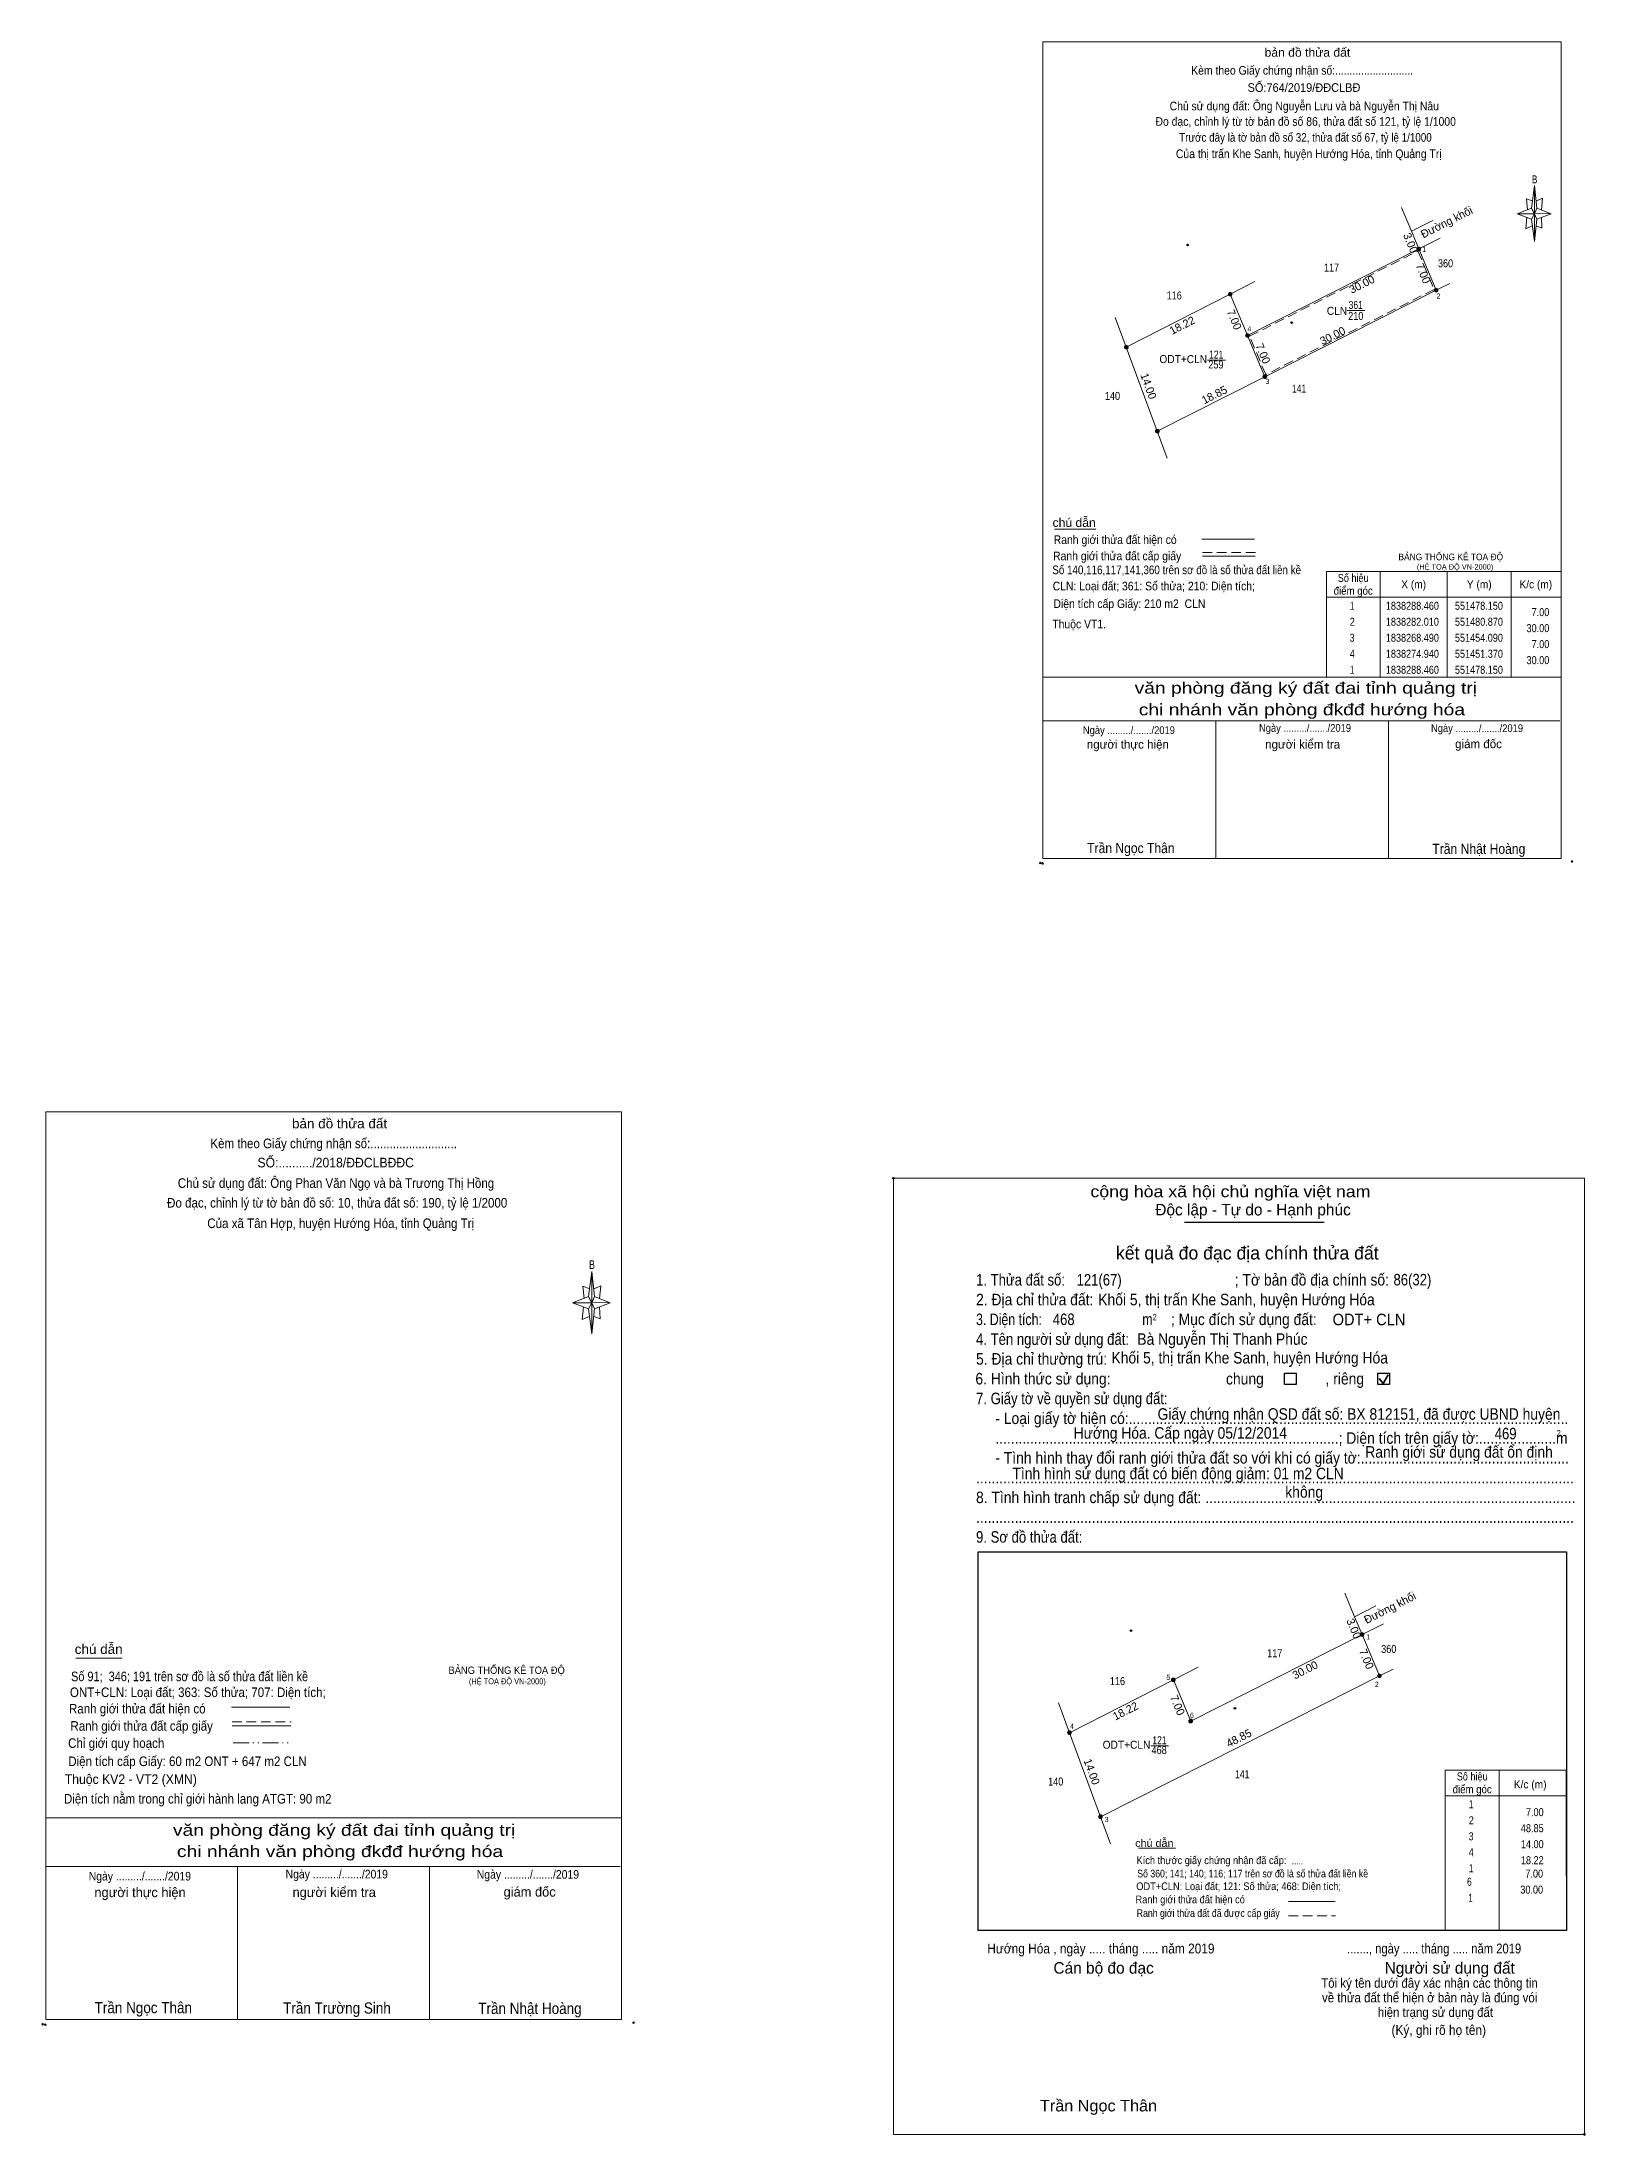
# Model space of a CAD drawing. Header units: metres. Extents: x 551026 to 551491, y 1838157 to 1838484.
# Drawn here: x 551026 to 551267.2, y 1838157.1 to 1838484.3 of the extents above; entities that cross this region are included whole.
import ezdxf
from ezdxf.enums import TextEntityAlignment as Align

# ---------------------------------------------------------------- set-up
doc = ezdxf.new("R2010")
doc.units = ezdxf.units.M
doc.header["$LTSCALE"] = 0.5
doc.header["$PDMODE"] = 32
doc.header["$PDSIZE"] = 0.25
doc.linetypes.add('DASH_DOUBLE_DOT', pattern=[9.2, 5, -1.2, 0.3, -1.2, 0.3, -1.2])
doc.linetypes.add('MEDIUM_DASHED', pattern=[4.5, 3, -1.5])
for name, color, linetype, lineweight in [('1', 7, 'Continuous', 13), ('10', 7, 'Continuous', 13), ('17', 7, 'Continuous', 13), ('2', 7, 'Continuous', 25), ('5', 7, 'Continuous', 13), ('50', 7, 'Continuous', 13), ('6', 7, 'Continuous', 13), ('63', 7, 'Continuous', 13)]:
    doc.layers.add(name, color=color, linetype=linetype, lineweight=lineweight)
doc.layers.add('13', color=7, linetype='Continuous')

msp = doc.modelspace()

# ---------------------------------------------------------------- hatches: boundary and pattern name
at = {"layer": '63'}
for points in [[(551241.51, 1838451.97, 1), (551240.91, 1838451.97, 1)], [(551212.02, 1838444.9, 1), (551211.42, 1838444.9, 1)], [(551244.23, 1838445.52, 1), (551243.63, 1838445.52, 1)], [(551195.78, 1838436.63, 1), (551195.18, 1838436.63, 1)], [(551214.73, 1838438.45, 1), (551214.13, 1838438.45, 1)], [(551217.45, 1838432, 1), (551216.85, 1838432, 1)], [(551200.63, 1838423.5, 1), (551200.03, 1838423.5, 1)], [(551232.64, 1838235.47, 1), (551232.04, 1838235.47, 1)], [(551203.15, 1838228.4, 1), (551202.55, 1838228.4, 1)], [(551235.36, 1838229.02, 1), (551234.76, 1838229.02, 1)], [(551205.86, 1838221.95, 1), (551205.26, 1838221.95, 1)], [(551186.91, 1838220.13, 1), (551186.31, 1838220.13, 1)], [(551191.76, 1838207, 1), (551191.16, 1838207, 1)]]:
    msp.add_hatch(color=256, dxfattribs=at).paths.add_polyline_path(points)

# ---------------------------------------------------------------- linework, layer by layer
at = {"layer": '1'}
msp.add_lwpolyline([(551241.21, 1838451.97), (551243.93, 1838445.52), (551217.15, 1838432), (551214.43, 1838438.45)], dxfattribs=at)
at = {"layer": '1', "linetype": 'MEDIUM_DASHED'}
msp.add_lwpolyline([(551241.08, 1838451.63), (551243.61, 1838445.64), (551217.28, 1838432.34), (551214.75, 1838438.33)], close=True, dxfattribs=at)
at = {"layer": '1'}
msp.add_lwpolyline([(551211.72, 1838444.9), (551214.43, 1838438.45), (551217.15, 1838432), (551200.33, 1838423.5), (551195.48, 1838436.63)], close=True, dxfattribs=at)
at = {"layer": '10'}
for p, q in [((551240.05, 1838454.74), (551243.39, 1838456.43)), ((551241.21, 1838451.97), (551244.55, 1838453.66)), ((551214.43, 1838438.45), (551241.21, 1838451.97)), ((551241.21, 1838451.97), (551243.93, 1838445.52)), ((551211.72, 1838444.9), (551215.6, 1838446.86)), ((551195.48, 1838436.63), (551211.72, 1838444.9)), ((551193.77, 1838441.28), (551195.48, 1838436.63)), ((551195.48, 1838436.63), (551200.33, 1838423.5)), ((551217.15, 1838432), (551200.33, 1838423.5)), ((551201.89, 1838419.29), (551200.33, 1838423.5)), ((551231.18, 1838238.24), (551234.52, 1838239.93)), ((551232.34, 1838235.47), (551235.68, 1838237.16)), ((551205.56, 1838221.95), (551232.34, 1838235.47)), ((551232.34, 1838235.47), (551235.06, 1838229.02)), ((551202.85, 1838228.4), (551206.73, 1838230.36)), ((551186.61, 1838220.13), (551202.85, 1838228.4)), ((551202.85, 1838228.4), (551205.56, 1838221.95)), ((551184.9, 1838224.78), (551186.61, 1838220.13)), ((551186.61, 1838220.13), (551191.46, 1838207)), ((551208.28, 1838215.5), (551191.46, 1838207)), ((551193.02, 1838202.79), (551191.46, 1838207))]:
    msp.add_line(p, q, dxfattribs=at)
for points in [[(551238.5, 1838458.42), (551240.05, 1838454.74), (551241.21, 1838451.97)], [(551246.07, 1838446.55), (551243.93, 1838445.52), (551217.15, 1838432)], [(551211.72, 1838444.9), (551214.43, 1838438.45), (551217.15, 1838432)], [(551229.63, 1838241.92), (551231.18, 1838238.24), (551232.34, 1838235.47)], [(551237.2, 1838230.05), (551235.06, 1838229.02), (551208.28, 1838215.5)]]:
    msp.add_lwpolyline(points, dxfattribs=at)
at = {"layer": '13'}
for p in [(551205.08, 1838452.57), (551221.33, 1838440.45), (551196.21, 1838236.07), (551212.46, 1838223.95)]:
    msp.add_point(p, dxfattribs=at)
at = {"layer": '17'}
for p, q in [((551184.24, 1838408.17), (551190.75, 1838408.17)), ((551031.3, 1838231.76), (551038.54, 1838231.76)), ((551197.39, 1838202.1), (551203.19, 1838202.1))]:
    msp.add_line(p, q, dxfattribs=at)
at = {"layer": '2'}
for p, q in [((551204.58, 1838299.91), (551226.42, 1838299.91)), ((551172.33, 1838248.39), (551264.28, 1838248.39)), ((551264.28, 1838248.39), (551264.28, 1838189.21))]:
    msp.add_line(p, q, dxfattribs=at)
at = {"layer": '2', "lineweight": 35}
for p, q in [((551235.04, 1838275.49), (551235.65, 1838274.69)), ((551235.65, 1838274.69), (551236.4, 1838276.03))]:
    msp.add_line(p, q, dxfattribs=at)
at = {"layer": '2', "lineweight": 13}
msp.add_lwpolyline([(551159.09, 1838306.76), (551267.09, 1838306.76), (551267.09, 1838157.37), (551159.09, 1838157.37)], close=True, dxfattribs=at)
at = {"layer": '2'}
for points in [[(551220.21, 1838276.29), (551222.06, 1838276.29), (551222.06, 1838274.56), (551220.21, 1838274.56)], [(551234.8, 1838276.29), (551236.65, 1838276.29), (551236.65, 1838274.56), (551234.8, 1838274.56)]]:
    msp.add_lwpolyline(points, close=True, dxfattribs=at)
msp.add_lwpolyline([(551264.28, 1838189.21), (551172.33, 1838189.21), (551172.33, 1838248.39)], dxfattribs=at)
for p in [(551159.09, 1838306.76), (551267.09, 1838157.37)]:
    msp.add_point(p, dxfattribs=at)
at = {"layer": '5'}
for p, q in [((551258.84, 1838458.35), (551259.29, 1838461.86)), ((551258.84, 1838456.64), (551256.59, 1838457.45)), ((551259.65, 1838456.64), (551259.29, 1838453.13)), ((551259.65, 1838458.35), (551261.9, 1838457.45)), ((551260.37, 1838456.91), (551260.46, 1838455.2)), ((551260.46, 1838455.2), (551259.56, 1838455.56)), ((551182.46, 1838385.06), (551263.46, 1838385.06)), ((551182.46, 1838378.22), (551263.28, 1838378.22)), ((551182.46, 1838378.22), (551263.28, 1838378.22)), ((551182.46, 1838378.22), (551263.28, 1838378.22)), ((551209.46, 1838356.7), (551209.46, 1838378.22)), ((551236.46, 1838356.7), (551236.46, 1838378.22)), ((551111.43, 1838288.28), (551111.93, 1838292.18)), ((551111.43, 1838286.38), (551108.93, 1838287.28)), ((551112.33, 1838286.38), (551111.93, 1838282.48)), ((551112.33, 1838288.28), (551114.83, 1838287.28)), ((551113.13, 1838286.68), (551113.23, 1838284.78)), ((551113.23, 1838284.78), (551112.23, 1838285.18)), ((551026.56, 1838206.84), (551116.56, 1838206.84)), ((551026.56, 1838199.24), (551116.36, 1838199.24)), ((551026.56, 1838199.24), (551116.36, 1838199.24)), ((551026.56, 1838199.24), (551116.36, 1838199.24)), ((551056.56, 1838175.34), (551056.56, 1838199.24)), ((551086.56, 1838175.34), (551086.56, 1838199.24))]:
    msp.add_line(p, q, dxfattribs=at)
for points in [[(551182.46, 1838484.32), (551263.46, 1838484.32), (551263.46, 1838356.7), (551182.46, 1838356.7)], [(551259.29, 1838461.86), (551259.65, 1838458.35), (551259.29, 1838457.45)], [(551259.29, 1838457.45), (551256.59, 1838457.45), (551258.84, 1838458.35), (551259.65, 1838456.64), (551261.9, 1838457.45), (551259.29, 1838457.54)], [(551259.29, 1838457.45), (551259.29, 1838453.13), (551258.84, 1838456.64)], [(551026.56, 1838317.14), (551116.56, 1838317.14), (551116.56, 1838175.34), (551026.56, 1838175.34)], [(551111.93, 1838292.18), (551112.33, 1838288.28), (551111.93, 1838287.28)], [(551111.93, 1838287.28), (551108.93, 1838287.28), (551111.43, 1838288.28), (551112.33, 1838286.38), (551114.83, 1838287.28), (551111.93, 1838287.38)], [(551111.93, 1838287.28), (551111.93, 1838282.48), (551111.43, 1838286.38)]]:
    msp.add_lwpolyline(points, close=True, dxfattribs=at)
for points in [[(551259.02, 1838459.43), (551258.03, 1838459.79), (551258.21, 1838458.08)], [(551259.56, 1838459.43), (551260.55, 1838459.88), (551260.37, 1838458.08)], [(551259.29, 1838457.45), (551258.84, 1838458.35), (551256.59, 1838457.45)], [(551258.12, 1838456.91), (551257.94, 1838455.11), (551258.93, 1838455.56)], [(551259.29, 1838457.45), (551259.65, 1838456.64), (551261.9, 1838457.45)], [(551263.46, 1838356.7), (551182.46, 1838356.7), (551182.46, 1838378.22)], [(551111.63, 1838289.48), (551110.53, 1838289.88), (551110.73, 1838287.98)], [(551112.23, 1838289.48), (551113.33, 1838289.98), (551113.13, 1838287.98)], [(551111.93, 1838287.28), (551111.43, 1838288.28), (551108.93, 1838287.28)], [(551110.63, 1838286.68), (551110.43, 1838284.68), (551111.53, 1838285.18)], [(551111.93, 1838287.28), (551112.33, 1838286.38), (551114.83, 1838287.28)], [(551116.56, 1838175.34), (551026.56, 1838175.34), (551026.56, 1838199.24)]]:
    msp.add_lwpolyline(points, dxfattribs=at)
for p in [(551182.04, 1838356.01), (551182.4, 1838355.95), (551026.09, 1838174.58), (551026.49, 1838174.5)]:
    msp.add_point(p, dxfattribs=at)
at = {"layer": '50'}
msp.add_line((551208.19, 1838434.57), (551210.98, 1838434.57), dxfattribs=at)
at = {"layer": '6'}
for p, q in [((551207.28, 1838406.6), (551215.51, 1838406.6)), ((551207.41, 1838403.96), (551215.63, 1838403.96)), ((551055.59, 1838224.12), (551064.73, 1838224.12)), ((551055.73, 1838221.2), (551064.87, 1838221.2)), ((551220.84, 1838193.78), (551228.15, 1838193.78))]:
    msp.add_line(p, q, dxfattribs=at)
at = {"layer": '6', "linetype": 'MEDIUM_DASHED'}
for p, q in [((551207.41, 1838404.52), (551215.69, 1838404.52)), ((551055.73, 1838221.82), (551064.93, 1838221.82)), ((551220.83, 1838191.52), (551228.19, 1838191.52))]:
    msp.add_line(p, q, dxfattribs=at)
at = {"layer": '6'}
for p in [(551265.17, 1838356.26), (551118.46, 1838174.84)]:
    msp.add_point(p, dxfattribs=at)
at = {"layer": '63'}
for p, q in [((551230.01, 1838442.33), (551232.8, 1838442.33)), ((551235.16, 1838401.56), (551235.16, 1838385.06)), ((551245.66, 1838401.56), (551245.66, 1838385.06)), ((551255.66, 1838401.56), (551255.66, 1838385.06)), ((551226.76, 1838397.56), (551263.46, 1838397.56)), ((551199.32, 1838218.07), (551202.11, 1838218.07)), ((551253.76, 1838214.29), (551253.76, 1838189.21)), ((551264.26, 1838214.29), (551264.26, 1838197.79)), ((551245.36, 1838210.29), (551264.26, 1838210.29))]:
    msp.add_line(p, q, dxfattribs=at)
at = {"layer": '63', "linetype": 'DASH_DOUBLE_DOT'}
msp.add_line((551055.86, 1838218.56), (551065.06, 1838218.56), dxfattribs=at)
at = {"layer": '63'}
msp.add_lwpolyline([(551226.76, 1838401.56), (551263.46, 1838401.56), (551263.46, 1838385.06), (551226.76, 1838385.06)], close=True, dxfattribs=at)
msp.add_lwpolyline([(551245.36, 1838189.21), (551245.36, 1838214.29), (551264.26, 1838214.29)], dxfattribs=at)
for centre in [(551241.21, 1838451.97), (551211.72, 1838444.9), (551243.93, 1838445.52), (551195.48, 1838436.63), (551214.43, 1838438.45), (551217.15, 1838432), (551200.33, 1838423.5), (551232.34, 1838235.47), (551202.85, 1838228.4), (551235.06, 1838229.02), (551205.56, 1838221.95), (551186.61, 1838220.13), (551191.46, 1838207)]:
    msp.add_circle(centre, 0.3, dxfattribs=at)

# ---------------------------------------------------------------- texts
at = {"layer": '1'}
for s, width, p in [('361', 0.8, (551231.36, 1838442.59)), ('CLN', 0.95, (551228.425, 1838441.67)), ('210', 0.85, (551231.36, 1838440.88)), ('ODT+CLN', 0.95, (551195.52, 1838217.63)), ('468', 0.85, (551200.625, 1838216.79)), ('121', 0.8, (551200.67, 1838218.33))]:
    msp.add_text(s, height=1.25, dxfattribs=dict(at, width=width)).set_placement(p, align=Align.CENTER)
for s, height, width, p in [('BẢNG THỐNG KÊ TOẠ ĐỘ ', 1.035, 0.95, (551238.03, 1838403.33)), ('(HỆ TOẠ ĐỘ VN-2000)', 0.837, 0.9, (551240.91, 1838401.87)), ('BẢNG THỐNG KÊ TOẠ ĐỘ ', 1.15, 0.95, (551089.53, 1838229.32)), ('(HỆ TOẠ ĐỘ VN-2000)', 0.93, 0.9, (551092.73, 1838227.7))]:
    msp.add_text(s, height=height, dxfattribs=dict(at, width=width)).set_placement(p)
at = {"layer": '2'}
for s, height, width, p in [('cộng hòa xã hội chủ nghĩa việt nam', 1.803, 1.15, (551189.88, 1838303.8)), ('1. Thửa đất số:', 1.803, 0.85, (551172, 1838290)), ('121(67)', 1.8, 0.85, (551187.72, 1838290)), ('; Tờ bản đồ địa chính số:', 1.803, 0.9, (551212.45, 1838290)), ('86(32)', 1.8, 0.85, (551237.26, 1838290.02)), ('2. Địa chỉ thửa đất:', 1.803, 0.9, (551172, 1838286.91)), ('Khối 5, thị trấn Khe Sanh, huyện Hướng Hóa', 1.8, 0.9, (551191.11, 1838286.91)), ('4. Tên người sử dụng đất:', 1.803, 0.85, (551172, 1838280.73)), ('3. Diện tích:', 1.803, 0.8, (551172, 1838283.82)), ('468', 1.8, 0.85, (551184, 1838283.83)), ('Bà Nguyễn Thị Thanh Phúc', 1.8, 0.9, (551197.21, 1838280.74)), ('m', 1.803, 0.8, (551197.99, 1838283.82)), ('2', 1.03, 0.8, (551199.61, 1838284.54)), ('; Mục đích sử dụng đất:', 1.803, 0.9, (551202.46, 1838283.82)), ('ODT+ CLN', 1.8, 0.95, (551227.74, 1838283.8)), ('5. Địa chỉ thường trú:', 1.803, 0.9, (551172, 1838277.64)), ('Khối 5, thị trấn Khe Sanh, huyện Hướng Hóa', 1.8, 0.9, (551193.17, 1838277.82)), ('6. Hình thức sử dụng:', 1.803, 0.9, (551171.9, 1838274.54)), ('chung                , riêng', 1.803, 0.9, (551211.07, 1838274.54)), ('7. Giấy tờ về quyền sử dụng đất:', 1.803, 0.85, (551172, 1838271.46)), ('     - Loại giấy tờ hiện có:..................................................................................................................', 1.803, 0.9, (551172, 1838268.36)), ('Giấy chứng nhận QSD đất số: BX 812151, đã được UBND huyện', 1.8, 0.9, (551200.38, 1838269.03)), ('     .........................................................................................; Diện tích trên giấy tờ:....................m', 1.803, 0.9, (551172, 1838265.27)), ('Hướng Hóa. Cấp ngày 05/12/2014', 1.8, 0.9, (551187.26, 1838266.07)), ('469', 1.8, 0.85, (551253.08, 1838265.97)), ('2', 1.03, 0.8, (551262.76, 1838266.41)), ('     - Tình hình thay đổi ranh giới thửa đất so với khi có giấy tờ:......................................................', 1.803, 0.9, (551172, 1838262.18)), ('Ranh giới sử dụng đất ổn định', 1.805, 0.9, (551232.84, 1838263.1)), ('Tình hình sử dụng đất có biến động giảm: 01 m2 CLN', 1.8, 0.9, (551177.69, 1838259.74)), ('8. Tình hình tranh chấp sử dụng đất: ................................................................................................', 1.803, 0.9, (551172, 1838256)), ('...........................................................................................................................................................', 1.803, 0.9, (551172, 1838259.09)), ('không', 1.803, 0.9, (551220.34, 1838256.85)), ('9. Sơ đồ thửa đất:', 1.803, 0.85, (551172, 1838249.82)), ('...........................................................................................................................................................', 1.803, 0.9, (551172, 1838252.91)), ('Hướng Hóa , ngày ..... tháng ..... năm 2019', 1.544, 0.9, (551173.76, 1838185.64)), ('......., ngày ..... tháng ..... năm 2019', 1.544, 0.85, (551230, 1838185.64)), ('(Ký, ghi rõ họ tên)', 1.545, 0.9, (551236.94, 1838172.91)), ('Trần Ngọc Thân', 1.804, 1.05, (551181.99, 1838160.96))]:
    msp.add_text(s, height=height, dxfattribs=dict(at, width=width)).set_placement(p)
for s, p in [('Độc lập - Tự do - Hạnh phúc', (551200.02, 1838300.96)), ('Cán bộ đo đạc', (551184.1, 1838182.48)), ('Người sử dụng đất', (551235.87, 1838182.48))]:
    msp.add_text(s, height=1.803, dxfattribs=at).set_placement(p)
for s, height, p in [('kết quả đo đạc địa chính thửa đất', 2.061, (551214.405, 1838294.07)), ('.', 0.5152, (551267.0849, 1838157.1))]:
    msp.add_text(s, height=height, dxfattribs=at).set_placement(p, align=Align.CENTER)
for s, height, width, p in [('.....', 1, 0.95, (551222.235, 1838199.57)), ('Tôi ký tên dưới đây xác nhận các thông tin', 1.489, 0.9, (551242.885, 1838180.28)), ('về thửa đất thể hiện ở bản này là đúng vói', 1.489, 0.9, (551242.91, 1838178)), ('hiện trạng sử dụng đất', 1.489, 0.9, (551243.81, 1838175.72))]:
    msp.add_text(s, height=height, dxfattribs=dict(at, width=width)).set_placement(p, align=Align.CENTER)
at = {"layer": '5'}
for s, height, width, p in [('bản đồ thửa đất', 1.35, 1.05, (551223.805, 1838482)), ('Kèm theo Giấy chứng nhận số:...........................', 1.35, 0.9, (551222.975, 1838479.2)), ('SỐ:764/2019/ĐĐCLBĐ', 1.35, 0.95, (551223.265, 1838476.51)), ('Đo đạc, chỉnh lý từ tờ bản đồ số 86, thửa đất số 121, tỷ lệ 1/1000 ', 1.35, 0.9, (551223.76, 1838471.21)), ('Chủ sử dụng đất: Ông Nguyễn Lưu và bà Nguyễn Thị Nâu', 1.35, 0.9, (551223.31, 1838473.62)), ('Trước đây là tờ bản đồ số 32, thửa đất số 67, tỷ lệ 1/1000 ', 1.35, 0.85, (551223.71, 1838468.72)), ('Của thị trấn Khe Sanh, huyện Hướng Hóa, tỉnh Quảng Trị', 1.35, 0.9, (551224.01, 1838466.16)), ('B', 1.24, 0.75, (551259.325, 1838462.22)), ('văn phòng đăng ký đất đai tỉnh quảng trị', 1.8, 1.25, (551223.555, 1838382.48)), ('chi nhánh văn phòng đkđđ hướng hóa', 1.8, 1.25, (551222.94, 1838379.1)), ('Ngày ........./......./2019', 1.215, 0.9, (551223.425, 1838376.52)), ('Ngày ........./......./2019', 1.215, 0.9, (551250.315, 1838376.48)), ('Ngày ........./......./2019', 1.215, 0.9, (551195.895, 1838376.17)), ('Trần Ngọc Thân', 1.57, 0.9, (551196.2, 1838357.57)), ('Trần Nhật Hoàng', 1.575, 0.9, (551250.595, 1838357.45)), ('bản đồ thửa đất', 1.5, 1.05, (551072.5, 1838314.56)), ('Kèm theo Giấy chứng nhận số:...........................', 1.5, 0.9, (551071.58, 1838311.46)), ('SỐ:........../2018/ĐĐCLBĐĐC', 1.5, 0.95, (551071.9, 1838308.46)), ('Chủ sử dụng đất: Ông Phan Văn Ngọ và bà Trương Thị Hồng', 1.5, 0.9, (551071.945, 1838305.26)), ('Đo đạc, chỉnh lý từ tờ bản đồ số: 10, thửa đất số: 190, tỷ lệ 1/2000 ', 1.5, 0.9, (551072.38, 1838302.18)), ('Của xã Tân Hợp, huyện Hướng Hóa, tỉnh Quảng Trị', 1.5, 0.9, (551072.68, 1838298.98)), ('B', 1.378, 0.75, (551111.965, 1838292.58)), ('văn phòng đăng ký đất đai tỉnh quảng trị', 1.8, 1.25, (551073.22, 1838204.02)), ('chi nhánh văn phòng đkđđ hướng hóa', 1.8, 1.25, (551072.575, 1838200.7)), ('Ngày ........./......./2019', 1.35, 0.9, (551041.285, 1838197.04)), ('Ngày ........./......./2019', 1.35, 0.9, (551072.065, 1838197.36)), ('Ngày ........./......./2019', 1.35, 0.9, (551101.945, 1838197.32)), ('Trần Ngọc Thân', 1.75, 0.9, (551041.825, 1838176.3)), ('Trần Trường Sinh', 1.75, 0.9, (551072.1, 1838176.24)), ('Trần Nhật Hoàng', 1.75, 0.9, (551102.265, 1838176.18))]:
    msp.add_text(s, height=height, dxfattribs=dict(at, width=width)).set_placement(p, align=Align.CENTER)
for s, height, p in [('người thực hiện', 1.35, (551195.73, 1838373.89)), ('người kiểm tra', 1.35, (551223.055, 1838373.9)), ('giám đốc', 1.35, (551250.545, 1838373.96)), ('người thực hiện', 1.5, (551041.31, 1838194.44)), ('người kiểm tra', 1.5, (551071.665, 1838194.46)), ('giám đốc', 1.5, (551102.215, 1838194.52))]:
    msp.add_text(s, height=height, dxfattribs=at).set_placement(p, align=Align.CENTER)
at = {"layer": '50'}
for s, width, p in [('ODT+CLN', 0.95, (551204.39, 1838434.13)), ('259', 0.85, (551209.5, 1838433.29)), ('121', 0.8, (551209.54, 1838434.83))]:
    msp.add_text(s, height=1.25, dxfattribs=dict(at, width=width)).set_placement(p, align=Align.CENTER)
at = {"layer": '6'}
for s, height, width, p in [('chú dẫn', 1.35, 1.05, (551183.96, 1838408.54)), ('Ranh giới thửa đất hiện có ', 1.35, 0.9, (551184.14, 1838405.87)), ('Ranh giới thửa đất cấp giấy', 1.35, 0.9, (551184.04, 1838403.33)), ('Số 140,116,117,141,360 trên sơ đồ là số thửa đất liền kề', 1.35, 0.85, (551183.92, 1838401.15)), ('CLN: Loại đất; 361: Số thửa; 210: Diện tích;', 1.35, 0.9, (551183.98, 1838398.62)), ('Diện tích cấp Giấy: 210 m2  CLN', 1.35, 0.9, (551184.1, 1838395.86)), ('Thuộc VT1.', 1.35, 0.9, (551183.92, 1838392.69)), ('chú dẫn', 1.5, 1.05, (551031.1, 1838232.44)), ('ONT+CLN: Loại đất; 363: Số thửa; 707: Diện tích;', 1.5, 0.9, (551030.35, 1838225.7)), ('Số 91;  346; 191 trên sơ đồ là số thửa đất liền kề', 1.5, 0.85, (551030.53, 1838228.18)), ('Ranh giới thửa đất hiện có ', 1.5, 0.9, (551030.2, 1838223.14)), ('Ranh giới thửa đất cấp giấy', 1.5, 0.9, (551030.43, 1838220.44)), ('Chỉ giới quy hoạch', 1.5, 0.9, (551030.07, 1838217.76)), ('Diện tích cấp Giấy: 60 m2 ONT + 647 m2 CLN', 1.5, 0.9, (551030.09, 1838214.92)), ('Diện tích nằm trong chỉ giới hành lang ATGT: 90 m2', 1.5, 0.9, (551029.42, 1838209.06)), ('Thuộc KV2 - VT2 (XMN)', 1.5, 0.95, (551029.55, 1838212.12)), ('chú dẫn', 1.2, 1.05, (551196.87, 1838202.28)), ('Kích thước giấy chứng nhận đã cấp:', 1.2, 0.9, (551197.09, 1838199.6)), ('Số 360; 141; 140; 116; 117 trên sơ đồ là số thửa đất liền kề', 1.2, 0.85, (551197.2, 1838197.52)), ('Ranh giới thửa đất hiện có ', 1.2, 0.9, (551196.93, 1838193.48)), ('ODT+CLN: Loại đất; 121: Số thửa; 468: Diện tích;', 1.2, 0.9, (551197.05, 1838195.54)), ('Ranh giới thửa đất đã được cấp giấy', 1.2, 0.85, (551197.12, 1838191.34))]:
    msp.add_text(s, height=height, dxfattribs=dict(at, width=width)).set_placement(p)
at = {"layer": '63'}
for s, rotation, p in [('Đường khối', 26.839, (551245.8478, 1838455.5962)), ('3.00', 292.723, (551239.3543, 1838452.6614)), ('7.00', 292.865, (551241.3282, 1838447.9129)), ('30.00', 26.787, (551232.5933, 1838445.8809)), ('18.22', 26.987, (551204.5064, 1838439.4657)), ('7.00', 292.79, (551211.7862, 1838440.6921)), ('30.00', 26.787, (551228.0233, 1838437.8509)), ('7.00', 292.865, (551216.2782, 1838435.3829)), ('14.00', 290.273, (551198.3786, 1838430.3216)), ('18.85', 26.81, (551209.5381, 1838428.6191)), ('Đường khối', 26.839, (551236.9778, 1838239.0962)), ('3.00', 292.723, (551230.4843, 1838236.1614)), ('30.00', 26.787, (551223.7233, 1838229.3809)), ('7.00', 292.865, (551232.4582, 1838231.4129)), ('18.22', 26.987, (551195.6364, 1838222.9657)), ('7.00', 292.79, (551202.9162, 1838224.1921)), ('48.85', 26.81, (551213.3681, 1838218.7391)), ('14.00', 290.273, (551189.5086, 1838213.8216))]:
    msp.add_text(s, height=1.25, rotation=rotation, dxfattribs=at).set_placement(p, align=Align.CENTER)
for s, height, width, p in [('117', 1.25, 0.85, (551227.565, 1838448.43)), ('1', 0.8, 0.85, (551242.055, 1838451.5)), ('360', 1.25, 0.85, (551245.39, 1838449.1)), ('116', 1.25, 0.85, (551202.975, 1838444.07)), ('2', 0.8, 0.9, (551244.29, 1838444.21)), ('4', 0.8, 0.9, (551214.725, 1838439.09)), ('3', 0.8, 0.9, (551217.545, 1838430.88)), ('141', 1.25, 0.8, (551222.49, 1838429.52)), ('140', 1.25, 0.85, (551193.33, 1838428.38)), ('Số hiệu', 1.25, 0.85, (551230.96, 1838399.94)), ('điểm góc', 1.25, 0.9, (551230.96, 1838397.94)), ('X (m)', 1.25, 0.95, (551240.41, 1838398.94)), ('Y (m)', 1.25, 0.95, (551250.665, 1838398.94)), ('K/c (m)', 1.25, 0.95, (551259.505, 1838398.94)), (' 2', 1.25, 0.85, (551230.615, 1838393.09)), (' 1', 1.25, 0.75, (551230.61, 1838395.59)), ('1838288.460', 1.25, 0.85, (551240.21, 1838395.59)), ('1838282.010', 1.25, 0.85, (551240.21, 1838393.09)), ('551478.150', 1.25, 0.85, (551250.61, 1838395.59)), ('551480.870', 1.25, 0.85, (551250.61, 1838393.09)), (' 3', 1.25, 0.8, (551230.605, 1838390.59)), ('1838268.490', 1.25, 0.85, (551240.21, 1838390.59)), ('551454.090', 1.25, 0.85, (551250.61, 1838390.59)), (' 4', 1.25, 0.85, (551230.61, 1838388.09)), ('1838274.940', 1.25, 0.85, (551240.21, 1838388.09)), ('551451.370', 1.25, 0.85, (551250.61, 1838388.09)), (' 1', 1.25, 0.75, (551230.61, 1838385.59)), ('1838288.460', 1.25, 0.85, (551240.21, 1838385.59)), ('551478.150', 1.25, 0.85, (551250.61, 1838385.59)), ('1', 0.8, 0.85, (551233.325, 1838234.71)), ('360', 1.25, 0.85, (551236.52, 1838232.6)), ('117', 1.25, 0.85, (551218.695, 1838231.93)), ('116', 1.25, 0.85, (551194.105, 1838227.57)), ('5', 0.8, 0.9, (551202.06, 1838228.38)), ('2', 0.8, 0.9, (551234.65, 1838227.29)), ('4', 0.8, 0.9, (551186.995, 1838220.73)), ('6', 0.8, 0.9, (551205.74, 1838222.45)), ('141', 1.25, 0.8, (551213.62, 1838213.02)), ('Số hiệu', 1.25, 0.85, (551249.56, 1838212.67)), ('140', 1.25, 0.85, (551184.46, 1838211.88)), ('điểm góc', 1.25, 0.9, (551249.56, 1838210.67)), ('K/c (m)', 1.25, 0.95, (551258.625, 1838211.44)), (' 1', 1.25, 0.75, (551249.21, 1838208.32)), ('3', 0.8, 0.9, (551192.405, 1838206.17)), (' 3', 1.25, 0.8, (551249.205, 1838203.32)), (' 2', 1.25, 0.85, (551249.215, 1838205.82)), (' 4', 1.25, 0.85, (551249.21, 1838200.82)), (' 1', 1.25, 0.75, (551249.21, 1838198.32)), ('6', 1.25, 0.8, (551249.12, 1838196.22)), (' 1', 1.25, 0.75, (551249.12, 1838193.72))]:
    msp.add_text(s, height=height, dxfattribs=dict(at, width=width)).set_placement(p, align=Align.CENTER)
at = {"layer": '63', "width": 0.85}
for s, p in [('7.00', (551261.61, 1838394.59)), ('30.00', (551261.61, 1838392.09)), ('7.00', (551261.61, 1838389.59)), ('30.00', (551261.61, 1838387.09)), ('7.00', (551260.73, 1838207.09)), ('48.85', (551260.73, 1838204.59)), ('14.00', (551260.73, 1838202.09)), ('18.22', (551260.73, 1838199.59)), ('7.00', (551260.64, 1838197.49)), ('30.00', (551260.64, 1838194.99))]:
    msp.add_text(s, height=1.25, dxfattribs=at).set_placement(p, align=Align.RIGHT)

doc.saveas('drawing.dxf')
